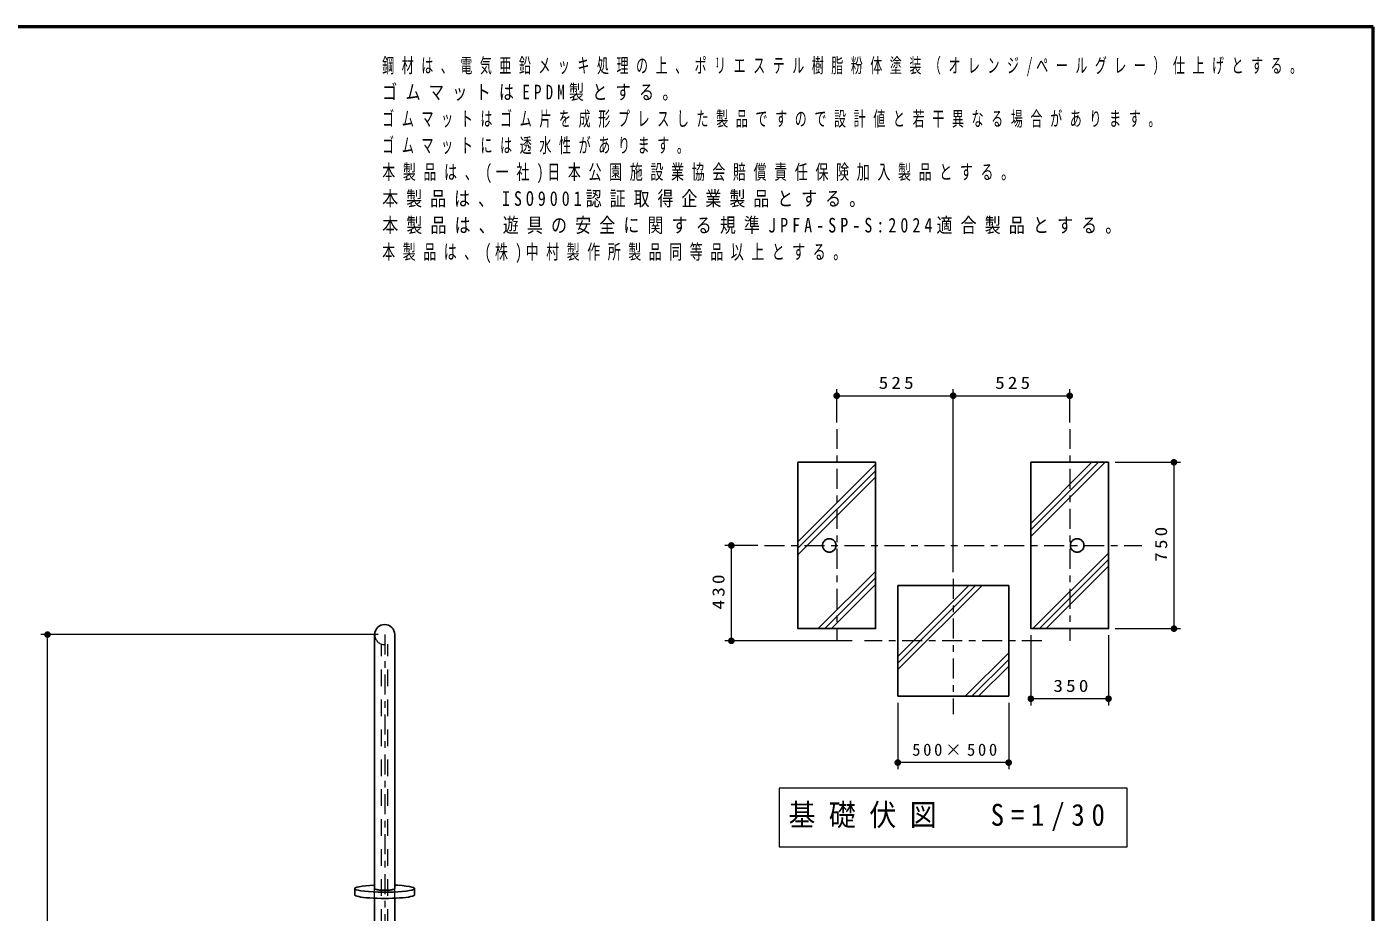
# Model space of a CAD drawing. Units: millimetres on the paper, with parts at other scales. Extents: x -385 to 0, y -12 to 267.
# Drawn here: x -202.2 to 0, y 134 to 267 of the extents above; entities that cross this region are included whole.
import ezdxf

# ---------------------------------------------------------------- set-up
doc = ezdxf.new("R2010")
doc.units = ezdxf.units.MM
doc.linetypes.add('USER1', pattern=[4.5, 2.5, -2])
doc.linetypes.add('USER2', pattern=[6, 3, -1, 1, -1])
doc.layers.add('LY_1', color=7, linetype='Continuous', lineweight=25)
doc.layers.add('LY_2', color=7, linetype='Continuous', lineweight=13)
doc.styles.add('ＭＳ ゴシック', font='')
doc.styles.get('ＭＳ ゴシック').set_extended_font_data('MS Gothic')

# ---------------------------------------------------------------- blocks, each defined once
blk = doc.blocks.new('filled_dot')
at = {"color": 0, "linetype": 'Continuous', "lineweight": -2, "const_width": 1.25}
blk.add_lwpolyline([(-0.625, 0, 1), (0.625, 0, 1)], format="xyb", close=True, dxfattribs=at)

msp = doc.modelspace()

# ---------------------------------------------------------------- linework, layer by layer
at = {"layer": 'LY_1', "lineweight": 13}
for p, q in [((-80.581, 207.58), (-80.581, 212.58)), ((-63.081, 185.08), (-63.081, 212.58)), ((-45.581, 207.58), (-45.581, 212.58)), ((-80.581, 211.58), (-63.081, 211.58)), ((-63.081, 211.58), (-45.581, 211.58)), ((-86.414, 189.64), (-74.747, 201.307)), ((-86.414, 188.651), (-74.747, 200.317)), ((-51.414, 190.417), (-40.25, 201.58)), ((-51.414, 191.406), (-41.24, 201.58)), ((-51.414, 192.396), (-42.23, 201.58)), ((-38.747, 201.58), (-28.916, 201.58)), ((-29.916, 201.58), (-29.916, 176.58)), ((-86.414, 187.661), (-74.747, 199.327)), ((-92.414, 189.08), (-97.414, 189.08)), ((-96.414, 174.747), (-96.414, 189.08)), ((-51.108, 176.58), (-39.747, 187.941)), ((-50.118, 176.58), (-39.747, 186.951)), ((-83.352, 176.58), (-74.747, 185.185)), ((-82.362, 176.58), (-74.747, 184.195)), ((-49.128, 176.58), (-39.747, 185.961)), ((-81.372, 176.58), (-74.747, 183.205)), ((-71.414, 170.417), (-58.75, 183.08)), ((-71.414, 171.406), (-59.74, 183.08)), ((-71.414, 172.396), (-60.73, 183.08)), ((-38.747, 176.58), (-28.916, 176.58)), ((-149.498, 175.687), (-200.155, 175.687)), ((-199.155, 76.937), (-199.155, 175.687)), ((-78.247, 174.747), (-97.414, 174.747)), ((-51.414, 175.58), (-51.414, 165.043)), ((-39.747, 175.58), (-39.747, 165.043)), ((-61.275, 166.414), (-54.747, 172.941)), ((-60.285, 166.414), (-54.747, 171.951)), ((-59.295, 166.414), (-54.747, 170.961)), ((-39.747, 166.043), (-51.414, 166.043)), ((-71.414, 165.414), (-71.414, 155.448)), ((-54.747, 165.414), (-54.747, 155.448)), ((-54.747, 156.448), (-71.414, 156.448)), ((-89.231, 152.599), (-89.231, 143.799)), ((-36.931, 152.599), (-89.231, 152.599)), ((-36.931, 143.799), (-36.931, 152.599)), ((-89.231, 143.799), (-36.931, 143.799))]:
    msp.add_line(p, q, dxfattribs=at)
at = {"layer": 'LY_1', "linetype": 'USER2', "lineweight": 13}
for p, q in [((-80.581, 206.58), (-80.581, 174.747)), ((-45.581, 206.58), (-45.581, 174.747)), ((-91.414, 189.08), (-34.747, 189.08)), ((-63.081, 184.08), (-63.081, 163.741)), ((-148.498, 175.687), (-148.498, 47.078)), ((-49.747, 174.747), (-76.414, 174.747))]:
    msp.add_line(p, q, dxfattribs=at)
at = {"layer": 'LY_1'}
for p, q in [((-71.414, 183.08), (-54.747, 183.08)), ((-71.414, 183.08), (-71.414, 166.414)), ((-54.747, 183.08), (-54.747, 166.414)), ((-150.01, 137.523), (-150.01, 175.687)), ((-146.985, 137.523), (-146.985, 175.687)), ((-71.414, 166.414), (-54.747, 166.414)), ((-152.998, 137.523), (-152.998, 136.587)), ((-150.01, 56.937), (-150.01, 136.072)), ((-146.985, 56.937), (-146.985, 136.072)), ((-143.998, 137.523), (-143.998, 136.587))]:
    msp.add_line(p, q, dxfattribs=at)
at = {"layer": 'LY_1', "linetype": 'USER1', "lineweight": 13}
for p, q in [((-148.973, 131.937), (-148.973, 174.251)), ((-148.023, 131.937), (-148.023, 174.251)), ((-150.01, 136.072), (-150.01, 137.523)), ((-146.985, 136.072), (-146.985, 137.523))]:
    msp.add_line(p, q, dxfattribs=at)
at = {"layer": 'LY_1'}
for points in [[(-86.414, 201.58), (-86.414, 176.58), (-74.747, 176.58), (-74.747, 201.58)], [(-39.747, 201.58), (-39.747, 176.58), (-51.414, 176.58), (-51.414, 201.58)], [(-82.728, 189.08), (-82.725, 188.992), (-82.713, 188.905), (-82.694, 188.819), (-82.667, 188.735), (-82.633, 188.654), (-82.591, 188.576), (-82.543, 188.502), (-82.489, 188.432), (-82.429, 188.367), (-82.363, 188.308), (-82.292, 188.254), (-82.216, 188.207), (-82.137, 188.166), (-82.055, 188.133), (-81.97, 188.106), (-81.882, 188.087), (-81.794, 188.076), (-81.705, 188.072), (-81.615, 188.076), (-81.527, 188.087), (-81.44, 188.106), (-81.354, 188.133), (-81.272, 188.166), (-81.193, 188.207), (-81.117, 188.254), (-81.046, 188.308), (-80.981, 188.367), (-80.92, 188.432), (-80.866, 188.502), (-80.818, 188.576), (-80.777, 188.654), (-80.742, 188.735), (-80.716, 188.819), (-80.696, 188.905), (-80.685, 188.992), (-80.681, 189.08), (-80.685, 189.168), (-80.696, 189.255), (-80.716, 189.341), (-80.742, 189.425), (-80.777, 189.506), (-80.818, 189.584), (-80.866, 189.659), (-80.92, 189.728), (-80.981, 189.793), (-81.046, 189.853), (-81.117, 189.906), (-81.193, 189.953), (-81.272, 189.994), (-81.354, 190.028), (-81.44, 190.054), (-81.527, 190.073), (-81.615, 190.085), (-81.705, 190.089), (-81.794, 190.085), (-81.882, 190.073), (-81.97, 190.054), (-82.055, 190.028), (-82.137, 189.994), (-82.216, 189.953), (-82.292, 189.906), (-82.363, 189.853), (-82.429, 189.793), (-82.489, 189.728), (-82.543, 189.659), (-82.591, 189.584), (-82.633, 189.506), (-82.667, 189.425), (-82.694, 189.341), (-82.713, 189.255), (-82.725, 189.168)], [(-45.481, 189.08), (-45.477, 188.992), (-45.465, 188.905), (-45.446, 188.819), (-45.419, 188.735), (-45.385, 188.654), (-45.343, 188.576), (-45.295, 188.502), (-45.241, 188.432), (-45.181, 188.367), (-45.115, 188.308), (-45.044, 188.254), (-44.969, 188.207), (-44.889, 188.166), (-44.807, 188.133), (-44.722, 188.106), (-44.635, 188.087), (-44.546, 188.076), (-44.457, 188.072), (-44.368, 188.076), (-44.279, 188.087), (-44.192, 188.106), (-44.107, 188.133), (-44.024, 188.166), (-43.945, 188.207), (-43.869, 188.254), (-43.799, 188.308), (-43.733, 188.367), (-43.672, 188.432), (-43.618, 188.502), (-43.57, 188.576), (-43.529, 188.654), (-43.495, 188.735), (-43.468, 188.819), (-43.448, 188.905), (-43.437, 188.992), (-43.433, 189.08), (-43.437, 189.168), (-43.448, 189.255), (-43.468, 189.341), (-43.495, 189.425), (-43.529, 189.506), (-43.57, 189.584), (-43.618, 189.659), (-43.672, 189.728), (-43.733, 189.793), (-43.799, 189.853), (-43.869, 189.906), (-43.945, 189.953), (-44.024, 189.994), (-44.107, 190.028), (-44.192, 190.054), (-44.279, 190.073), (-44.368, 190.085), (-44.457, 190.089), (-44.546, 190.085), (-44.635, 190.073), (-44.722, 190.054), (-44.807, 190.028), (-44.889, 189.994), (-44.969, 189.953), (-45.044, 189.906), (-45.115, 189.853), (-45.181, 189.793), (-45.241, 189.728), (-45.295, 189.659), (-45.343, 189.584), (-45.385, 189.506), (-45.419, 189.425), (-45.446, 189.341), (-45.465, 189.255), (-45.477, 189.168)]]:
    msp.add_lwpolyline(points, close=True, dxfattribs=at)
for points in [[(-150.01, 138.038), (-150.711, 137.999), (-151.347, 137.946), (-151.899, 137.881), (-152.352, 137.805), (-152.691, 137.721), (-152.908, 137.631), (-152.996, 137.538), (-152.952, 137.445), (-152.777, 137.353), (-152.477, 137.267), (-152.06, 137.188), (-151.539, 137.119), (-150.929, 137.062), (-150.247, 137.019), (-149.514, 136.99), (-148.752, 136.976), (-147.982, 136.979), (-147.227, 136.998), (-146.509, 137.032), (-145.85, 137.08), (-145.268, 137.142), (-144.781, 137.214), (-144.403, 137.296), (-144.144, 137.384), (-144.014, 137.476), (-144.014, 137.57), (-144.146, 137.662), (-144.406, 137.75), (-144.785, 137.832), (-145.274, 137.904), (-145.856, 137.965), (-146.517, 138.014), (-146.748, 138.027), (-146.985, 138.038)], [(-152.998, 136.587), (-152.959, 136.516), (-152.844, 136.445), (-152.655, 136.378), (-152.395, 136.313), (-152.068, 136.254), (-151.68, 136.2), (-151.237, 136.153), (-150.748, 136.113), (-150.22, 136.082), (-149.662, 136.059), (-149.085, 136.045), (-148.498, 136.04), (-147.91, 136.045), (-147.333, 136.059), (-146.775, 136.082), (-146.248, 136.113), (-145.758, 136.153), (-145.316, 136.2), (-144.927, 136.254), (-144.6, 136.313), (-144.34, 136.378), (-144.151, 136.445), (-144.036, 136.516), (-143.998, 136.587)], [(-150.01, 137.523), (-149.997, 137.488), (-149.959, 137.455), (-149.895, 137.422), (-149.807, 137.391), (-149.697, 137.363), (-149.567, 137.337), (-149.418, 137.314), (-149.254, 137.295), (-149.076, 137.28), (-148.889, 137.269), (-148.695, 137.262), (-148.498, 137.26), (-148.3, 137.262), (-148.106, 137.269), (-147.919, 137.28), (-147.741, 137.295), (-147.577, 137.314), (-147.428, 137.337), (-147.298, 137.363), (-147.188, 137.391), (-147.1, 137.422), (-147.037, 137.455), (-146.998, 137.488), (-146.985, 137.523)]]:
    msp.add_lwpolyline(points, dxfattribs=at)
msp.add_arc((-148.498, 175.687), 1.512, 0, 180, dxfattribs=at)
at = {"layer": 'LY_1', "linetype": 'USER1', "lineweight": 13}
msp.add_arc((-148.498, 175.687), 1.512, 180, 0, dxfattribs=at)
at = {"layer": 'LY_2', "lineweight": 50}
for p, q in [((0, 267), (-385, 267)), ((0, 0), (0, 267))]:
    msp.add_line(p, q, dxfattribs=at)

# ---------------------------------------------------------------- block references
at = {"layer": 'LY_1', "lineweight": 13, "xscale": 0.4, "yscale": 0.4}
for p in [(-80.581, 211.58), (-63.081, 211.58), (-51.414, 166.043), (-71.414, 156.448)]:
    msp.add_blockref('filled_dot', p, dxfattribs=at)
for p, rotation in [((-63.081, 211.58), 180), ((-45.581, 211.58), 180), ((-29.916, 201.58), 270), ((-96.414, 189.08), 270), ((-199.155, 175.687), 270), ((-29.916, 176.58), 90), ((-96.414, 174.747), 90), ((-39.747, 166.043), 180), ((-54.747, 156.448), 180)]:
    msp.add_blockref('filled_dot', p, dxfattribs=dict(at, rotation=rotation))

# ---------------------------------------------------------------- texts
at = {"layer": 'LY_1', "style": 'ＭＳ ゴシック'}
for s, insert, char_height, attachment_point in [('\\T1.63;\\W0.6;鋼材は、電気亜鉛メッキ処理の上、ポリエステル樹脂粉体塗装（オレンジ/ペールグレー）仕上げとする。', (-148.868, 262.31), 2.199, 1), ('\\T1.56;\\W0.75;ゴムマットはEPDM製とする。', (-148.868, 258.31), 2.199, 1), ('\\T1.64;\\W0.6;ゴムマットはゴム片を成形プレスした製品ですので設計値と若干異なる場合があります。', (-148.868, 254.31), 2.199, 1), ('\\T1.64;\\W0.6;ゴムマットには透水性があります。', (-148.868, 250.31), 2.199, 1), ('\\T1.59;\\W0.65;本製品は、(一社)日本公園施設業協会賠償責任保険加入製品とする。', (-148.868, 246.31), 2.199, 1), ('\\T1.5;\\W0.8;本製品は、ISO9001認証取得企業製品とする。', (-148.868, 242.31), 2.199, 1), ('\\T1.51;\\W0.8;本製品は、遊具の安全に関する規準JPFA-SP-S:2024適合製品とする。', (-148.868, 238.31), 2.199, 1), ('\\T1.58;\\W0.65;本製品は、(株)中村製作所製品同等品以上とする。', (-148.868, 234.31), 2.199, 1), ('\\T1.33;\\W1.15;525', (-71.414, 212.58), 1.833, 8), ('\\T1.33;\\W1.15;525', (-53.914, 212.58), 1.833, 8), ('\\T1.33;\\W1.15;350', (-45.165, 167.043), 1.833, 8), ('\\T1.32;500×500', (-62.66, 157.448), 1.833, 8), ('\\T1.5;\\W0.9;基礎伏図\u3000S=1/30', (-87.831, 148.199), 3.299, 4)]:
    msp.add_mtext(s, dxfattribs=dict(at, insert=insert, char_height=char_height, attachment_point=attachment_point))
at = {"layer": 'LY_1', "char_height": 1.833, "attachment_point": 8, "rotation": 90, "style": 'ＭＳ ゴシック'}
for s, insert in [('\\T1.33;\\W1.15;750', (-30.916, 189.495)), ('\\T1.33;\\W1.15;430', (-97.414, 182.329))]:
    msp.add_mtext(s, dxfattribs=dict(at, insert=insert))

doc.saveas('drawing.dxf')
